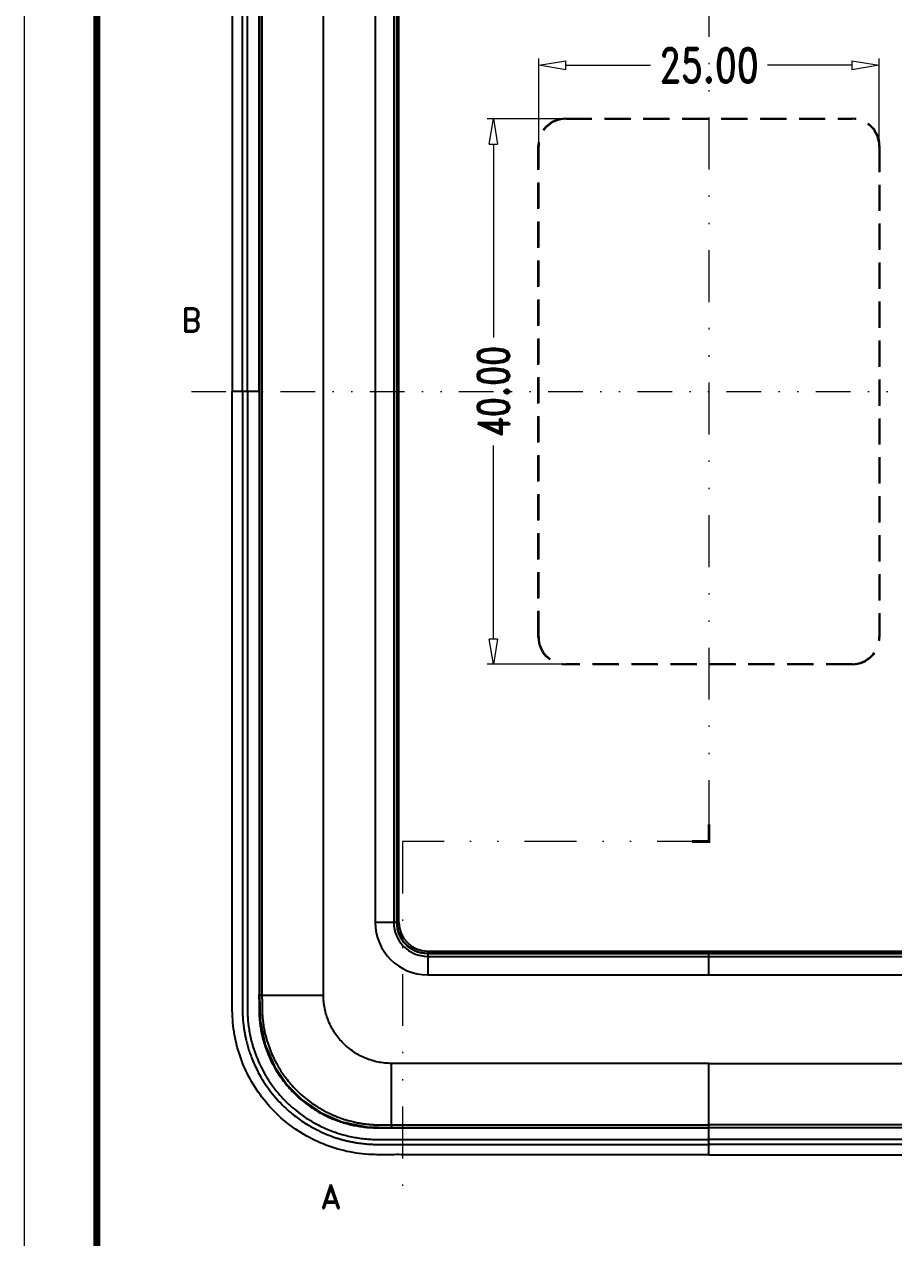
# Model space of a CAD drawing. Header units: millimetres. Extents: x 1884 to 2552, y 611 to 826.
# Drawn here: x 1884 to 1947.9, y 688.9 to 778 of the extents above; entities that cross this region are included whole.
import ezdxf
from ezdxf.enums import TextEntityAlignment as Align

# ---------------------------------------------------------------- set-up
doc = ezdxf.new("R2010")
doc.units = ezdxf.units.MM
doc.linetypes.add('DIVIDE', pattern=[31.75, 12.7, -6.35, 0, -6.35, 0, -6.35])
doc.linetypes.add('HIDDEN', pattern=[9.525, 6.35, -3.175])
for name, color, linetype, lineweight in [('dim', 82, 'Continuous', 9), ('from', 7, 'Continuous', 13), ('hatch', 56, 'Continuous', 9)]:
    doc.layers.add(name, color=color, linetype=linetype, lineweight=lineweight)
doc.styles.add('ROMAND', font='romand.shx', dxfattribs={"width": 0.75, "bigfont": 'gbcbig.shx'})
doc.dimstyles.new('YanXiu', dxfattribs={"dimtxt": 2.5, "dimasz": 2.2, "dimexe": 1, "dimexo": 0, "dimgap": 0.66, "dimtad": 0, "dimzin": 1, "dimdsep": 46, "dimtxsty": 'ROMAND', "dimblk": 'CLOSEDBLANK', "dimcen": 0, "dimclrd": 3, "dimclre": 3, "dimclrt": 7, "dimazin": 0, "dimtfac": 1, "dimtofl": 0, "dimtmove": 0, "dimatfit": 3, "dimldrblk": 'CLOSEDBLANK', "dimfxl": 1, "dimlwd": 5, "dimlwe": 5, "dimarcsym": 0})

# ---------------------------------------------------------------- blocks, each defined once
blk = doc.blocks.new('_ClosedBlank')
at = {"color": 0, "linetype": 'ByBlock', "lineweight": -2}
for p, q in [((-1, 0.167), (0, 0)), ((-1, 0.167), (-1, -0.167)), ((0, 0), (-1, -0.167))]:
    blk.add_line(p, q, dxfattribs=at)
blk = doc.blocks.new('*D56')
at = {"layer": 'Defpoints', "color": 0}
for p in [(1934.299, 807.039), (1934.299, 695.039), (1977.846, 695.039)]:
    blk.add_point(p, dxfattribs=at)
at = {"layer": 'dim', "color": 3, "lineweight": 5}
for p, q in [((1934.299, 807.039), (1978.346, 807.039)), ((1977.846, 805.039), (1977.846, 756.093)), ((1977.846, 697.039), (1977.846, 745.986)), ((1934.299, 695.039), (1978.346, 695.039))]:
    blk.add_line(p, q, dxfattribs=at)
at = {"layer": 'dim', "color": 3, "lineweight": 5, "xscale": 2, "yscale": 2, "zscale": 2}
for p, rotation in [((1977.846, 807.039), 90), ((1977.846, 695.039), 270)]:
    blk.add_blockref('_ClosedBlank', p, dxfattribs=dict(at, rotation=rotation))
at = {"layer": 'dim', "color": 7, "insert": (1977.846, 751.039), "char_height": 2.5, "attachment_point": 5, "rotation": 90, "style": 'ROMAND'}
blk.add_mtext('112.00', dxfattribs=at)
blk = doc.blocks.new('*D51')
at = {"layer": 'Defpoints', "color": 0}
for p in [(1946.799, 774.973), (1921.799, 769.046), (1946.799, 769.046)]:
    blk.add_point(p, dxfattribs=at)
at = {"layer": 'dim', "color": 3, "lineweight": 5}
for p, q in [((1921.799, 769.046), (1921.799, 775.473)), ((1923.799, 774.973), (1930.005, 774.973)), ((1944.799, 774.973), (1938.593, 774.973)), ((1946.799, 769.046), (1946.799, 775.473))]:
    blk.add_line(p, q, dxfattribs=at)
at = {"layer": 'dim', "color": 3, "lineweight": 5, "xscale": 2, "yscale": 2, "zscale": 2, "rotation": 180}
blk.add_blockref('_ClosedBlank', (1921.799, 774.973), dxfattribs=at)
at = {"layer": 'dim', "color": 3, "lineweight": 5, "xscale": 2, "yscale": 2, "zscale": 2}
blk.add_blockref('_ClosedBlank', (1946.799, 774.973), dxfattribs=at)
at = {"layer": 'dim', "color": 7, "insert": (1934.299, 774.973), "char_height": 2.5, "attachment_point": 5, "style": 'ROMAND'}
blk.add_mtext('25.00', dxfattribs=at)
blk = doc.blocks.new('*D52')
at = {"layer": 'Defpoints', "color": 0}
for p in [(1923.791, 771.038), (1918.475, 731.038), (1923.791, 731.038)]:
    blk.add_point(p, dxfattribs=at)
at = {"layer": 'dim', "color": 3, "lineweight": 5}
for p, q in [((1923.791, 771.038), (1918.015, 771.038)), ((1918.475, 769.198), (1918.475, 754.989)), ((1918.475, 732.878), (1918.475, 747.087)), ((1923.791, 731.038), (1918.015, 731.038))]:
    blk.add_line(p, q, dxfattribs=at)
at = {"layer": 'dim', "color": 3, "lineweight": 5, "xscale": 1.84, "yscale": 1.84, "zscale": 1.84}
for p, rotation in [((1918.475, 771.038), 90), ((1918.475, 731.038), 270)]:
    blk.add_blockref('_ClosedBlank', p, dxfattribs=dict(at, rotation=rotation))
at = {"layer": 'dim', "color": 7, "insert": (1918.475, 751.038), "char_height": 2.3, "attachment_point": 5, "rotation": 90, "style": 'ROMAND'}
blk.add_mtext('40.00', dxfattribs=at)

msp = doc.modelspace()

# ---------------------------------------------------------------- linework, layer by layer
at = {"color": 7, "linetype": 'Continuous'}
for p, q in [((1901.299, 795.339), (1901.299, 706.74)), ((1909.799, 789.989), (1909.799, 712.089)), ((1911.153, 789.989), (1911.153, 712.089)), ((1911.366, 789.989), (1911.366, 712.09)), ((1911.392, 712.089), (1911.392, 789.989)), ((1911.541, 712.089), (1911.541, 789.989)), ((1901.299, 751.039), (1899.299, 751.039)), ((1909.799, 712.089), (1911.366, 712.089)), ((1911.366, 712.09), (1911.392, 712.089)), ((1911.541, 712.089), (1911.392, 712.089)), ((1913.649, 709.982), (1913.649, 709.832)), ((1913.649, 709.982), (1954.949, 709.982)), ((1913.649, 709.807), (1913.649, 709.832)), ((1954.949, 709.832), (1913.649, 709.832)), ((1913.649, 709.807), (1913.649, 708.239)), ((1913.649, 709.807), (1954.949, 709.807)), ((1934.299, 708.239), (1934.299, 709.807)), ((1913.649, 709.593), (1954.949, 709.593)), ((1913.649, 708.239), (1954.949, 708.239)), ((1901.486, 706.739), (1901.299, 706.74)), ((1901.486, 706.739), (1905.999, 706.739)), ((1910.999, 697.226), (1910.999, 701.739)), ((1934.299, 697.039), (1934.299, 701.739)), ((1910.999, 697.226), (1911, 697.04)), ((1910.978, 697.011), (1911, 697.011)), ((1911, 697.04), (1957.598, 697.04)), ((1934.299, 695.039), (1934.299, 697.039))]:
    msp.add_line(p, q, dxfattribs=at)
at = {"color": 3, "linetype": 'HIDDEN', "ltscale": 0.3}
for p, q in [((1923.765, 771.064), (1944.833, 771.064)), ((1923.765, 771.064), (1923.791, 771.038)), ((1923.791, 771.038), (1944.807, 771.038)), ((1944.833, 771.064), (1944.807, 771.038)), ((1921.773, 769.072), (1921.799, 769.046)), ((1921.773, 733.004), (1921.773, 769.072)), ((1921.799, 733.03), (1921.799, 769.046)), ((1946.825, 769.072), (1946.799, 769.046)), ((1946.799, 769.046), (1946.799, 733.03)), ((1946.825, 769.072), (1946.825, 733.004)), ((1921.773, 733.004), (1921.799, 733.03)), ((1946.825, 733.004), (1946.799, 733.03)), ((1923.765, 731.012), (1923.791, 731.038)), ((1944.833, 731.012), (1923.765, 731.012)), ((1944.807, 731.038), (1923.791, 731.038)), ((1944.833, 731.012), (1944.807, 731.038))]:
    msp.add_line(p, q, dxfattribs=at)
at = {"color": 7, "linetype": 'Continuous'}
msp.add_lwpolyline([(1901.299, 706.74), (1901.341, 704.915), (1901.715, 703.104), (1902.392, 701.538), (1903.31, 700.194), (1904.441, 699.061), (1905.783, 698.14), (1907.347, 697.461), (1909.156, 697.083), (1911, 697.04)], dxfattribs=at)
for centre, radius, start, end in [((1913.649, 712.089), 3.85, 180, 270), ((1913.649, 712.089), 2.496, 180, 270), ((1913.649, 712.089), 2.283, 179.99513, 270.00684), ((1913.649, 712.089), 2.257, 180, 270), ((1913.649, 712.089), 2.108, 180, 270), ((1776.558, 706.735), 124.712, 359.85885, 0.03139)]:
    msp.add_arc(centre, radius, start, end, dxfattribs=at)
at = {"color": 3, "linetype": 'HIDDEN', "ltscale": 0.3}
for centre, major_axis, start_param, end_param in [((1923.78, 769.057), (-1.425, 1.425), -0.7816, 0.7816), ((1923.807, 769.03), (1.425, -1.425), 2.359993, 3.923193), ((1944.791, 769.03), (-1.425, -1.425), 2.359993, 3.923193), ((1944.818, 769.057), (1.425, 1.425), -0.7816, 0.7816), ((1923.78, 733.019), (1.425, 1.425), -3.923193, -2.359993), ((1923.807, 733.046), (1.425, 1.425), 2.359993, 3.923193), ((1944.791, 733.046), (-1.425, 1.425), 2.359993, 3.923193), ((1944.818, 733.019), (-1.425, 1.425), -3.923193, -2.359993)]:
    msp.add_ellipse(centre, major_axis=major_axis, ratio=0.992433, start_param=start_param, end_param=end_param, dxfattribs=at)
at = {"color": 7, "linetype": 'Continuous'}
for points, start_tangent, end_tangent in [([(1934.299, 807.039), (1932.93, 807.039), (1931.56, 807.039), (1930.191, 807.039), (1928.821, 807.039), (1927.452, 807.039), (1926.082, 807.039), (1924.713, 807.039), (1923.343, 807.039), (1921.974, 807.039), (1920.605, 807.039), (1919.235, 807.039), (1917.866, 807.039), (1916.496, 807.039), (1915.127, 807.039), (1913.757, 807.039), (1912.388, 807.04), (1911.019, 807.039), (1909.54, 807.029), (1907.717, 806.793), (1905.97, 806.252), (1904.34, 805.42), (1902.876, 804.324), (1901.62, 802.993), (1900.609, 801.469), (1899.872, 799.794), (1899.432, 798.018), (1899.298, 796.243), (1899.299, 794.864), (1899.299, 793.491), (1899.299, 792.123), (1899.299, 790.753), (1899.299, 789.384), (1899.299, 788.014), (1899.299, 786.645), (1899.299, 785.275), (1899.299, 783.906), (1899.299, 782.536), (1899.299, 781.167), (1899.299, 779.798), (1899.299, 778.428), (1899.299, 777.059), (1899.299, 775.689), (1899.299, 774.32), (1899.299, 772.95), (1899.299, 771.581), (1899.299, 770.211), (1899.299, 768.842), (1899.299, 767.473), (1899.299, 766.103), (1899.299, 764.734), (1899.299, 763.364), (1899.299, 761.995), (1899.299, 760.625), (1899.299, 759.256), (1899.299, 757.887), (1899.299, 756.517), (1899.299, 755.148), (1899.299, 753.778), (1899.299, 752.409), (1899.299, 751.039)], (-1, 0), (0, -1)), ([(1934.299, 807.039), (1935.668, 807.039), (1937.038, 807.039), (1938.407, 807.039), (1939.777, 807.039), (1941.146, 807.039), (1942.516, 807.039), (1943.885, 807.039), (1945.254, 807.039), (1946.624, 807.039), (1947.993, 807.039), (1949.363, 807.039), (1950.732, 807.039), (1952.102, 807.039), (1953.471, 807.039), (1954.841, 807.039), (1956.209, 807.04), (1957.579, 807.039), (1959.058, 807.029), (1960.881, 806.793), (1962.628, 806.252), (1964.258, 805.42), (1965.722, 804.324), (1966.978, 802.993), (1967.989, 801.469), (1968.726, 799.794), (1969.166, 798.018), (1969.3, 796.243), (1969.299, 794.864), (1969.299, 793.491), (1969.299, 792.123), (1969.299, 790.753), (1969.299, 789.384), (1969.299, 788.014), (1969.299, 786.645), (1969.299, 785.275), (1969.299, 783.906), (1969.299, 782.536), (1969.299, 781.167), (1969.299, 779.798), (1969.299, 778.428), (1969.299, 777.059), (1969.299, 775.689), (1969.299, 774.32), (1969.299, 772.95), (1969.299, 771.581), (1969.299, 770.211), (1969.299, 768.842), (1969.299, 767.473), (1969.299, 766.103), (1969.299, 764.734), (1969.299, 763.364), (1969.299, 761.995), (1969.299, 760.625), (1969.299, 759.256), (1969.299, 757.887), (1969.299, 756.517), (1969.299, 755.148), (1969.299, 753.778), (1969.299, 752.409), (1969.299, 751.039)], (1, 0), (0, -1)), ([(1900.053, 751.039), (1900.053, 754.898), (1900.053, 758.613), (1900.053, 761.997), (1900.053, 765.03), (1900.053, 767.763), (1900.053, 770.238), (1900.053, 772.489), (1900.053, 774.542), (1900.053, 776.419), (1900.053, 778.139), (1900.053, 779.718), (1900.053, 781.171), (1900.053, 782.508), (1900.053, 783.741), (1900.053, 784.879), (1900.053, 785.93), (1900.053, 786.903), (1900.053, 787.807), (1900.053, 788.648), (1900.053, 789.429), (1900.053, 790.153), (1900.053, 790.825), (1900.053, 791.45), (1900.053, 792.029), (1900.053, 792.556), (1900.053, 793.029), (1900.053, 793.455), (1900.053, 793.838), (1900.053, 794.186), (1900.053, 794.503), (1900.053, 794.793), (1900.053, 795.059), (1900.054, 795.302), (1900.053, 795.524), (1900.053, 795.726), (1900.052, 795.913), (1900.052, 796.083), (1900.052, 796.237), (1900.053, 796.378), (1900.055, 796.508), (1900.058, 796.634), (1900.062, 796.759), (1900.068, 796.89), (1900.077, 797.032), (1900.09, 797.192), (1900.107, 797.373), (1900.131, 797.577), (1900.162, 797.803), (1900.202, 798.054), (1900.255, 798.332), (1900.324, 798.644), (1900.415, 798.996), (1900.532, 799.389), (1900.68, 799.814), (1900.86, 800.264), (1901.081, 800.742), (1901.354, 801.257), (1901.697, 801.816), (1902.12, 802.409), (1902.608, 802.994), (1903.119, 803.522), (1903.617, 803.968), (1904.088, 804.338), (1904.53, 804.647), (1904.949, 804.907), (1905.345, 805.129), (1905.72, 805.317), (1906.072, 805.477), (1906.4, 805.611), (1906.702, 805.723), (1906.981, 805.816), (1907.243, 805.896), (1907.495, 805.965), (1907.745, 806.026), (1907.995, 806.081), (1908.243, 806.129), (1908.485, 806.169), (1908.715, 806.202), (1908.932, 806.228), (1909.134, 806.247), (1909.323, 806.262), (1909.502, 806.273), (1909.672, 806.279), (1909.836, 806.283), (1909.996, 806.285), (1910.155, 806.286), (1910.314, 806.286), (1910.476, 806.286), (1910.644, 806.285), (1910.825, 806.285), (1911.023, 806.285), (1911.241, 806.285), (1911.481, 806.285), (1911.745, 806.285), (1912.034, 806.285), (1912.354, 806.285), (1912.714, 806.285), (1913.121, 806.285), (1913.57, 806.285), (1914.057, 806.285), (1914.583, 806.285), (1915.154, 806.285), (1915.774, 806.285), (1916.445, 806.285), (1917.168, 806.285), (1917.948, 806.285), (1918.79, 806.285), (1919.703, 806.285), (1920.694, 806.285), (1921.769, 806.285), (1922.935, 806.285), (1924.198, 806.285), (1925.566, 806.285), (1927.049, 806.285), (1928.655, 806.285), (1930.393, 806.285), (1932.278, 806.285), (1934.299, 806.285)], (0, 1), (1, 0)), ([(1900.416, 751.039), (1900.416, 755.053), (1900.416, 758.902), (1900.416, 762.394), (1900.416, 765.52), (1900.416, 768.338), (1900.416, 770.892), (1900.416, 773.214), (1900.416, 775.333), (1900.416, 777.271), (1900.416, 779.048), (1900.416, 780.679), (1900.416, 782.18), (1900.416, 783.562), (1900.416, 784.837), (1900.416, 786.016), (1900.416, 787.103), (1900.416, 788.108), (1900.416, 789.04), (1900.416, 789.907), (1900.416, 790.711), (1900.416, 791.453), (1900.416, 792.138), (1900.416, 792.772), (1900.416, 793.361), (1900.416, 793.908), (1900.416, 794.411), (1900.416, 794.866), (1900.416, 795.276), (1900.416, 795.649), (1900.415, 796), (1900.416, 796.342), (1900.423, 796.687), (1900.442, 797.047), (1900.478, 797.426), (1900.534, 797.837), (1900.616, 798.289), (1900.732, 798.778), (1900.885, 799.299), (1901.085, 799.856), (1901.348, 800.461), (1901.695, 801.122), (1902.139, 801.822), (1902.667, 802.51), (1903.244, 803.136), (1903.841, 803.682), (1904.443, 804.148), (1905.038, 804.538), (1905.608, 804.857), (1906.141, 805.111), (1906.637, 805.313), (1907.109, 805.476), (1907.576, 805.611), (1908.05, 805.722), (1908.533, 805.809), (1909.013, 805.871), (1909.484, 805.908), (1909.953, 805.922), (1910.443, 805.923), (1910.979, 805.922), (1911.575, 805.922), (1912.243, 805.923), (1913.002, 805.922), (1913.857, 805.922), (1914.791, 805.922), (1915.798, 805.922), (1916.892, 805.922), (1918.079, 805.922), (1919.362, 805.922), (1920.752, 805.922), (1922.258, 805.922), (1923.888, 805.922), (1925.652, 805.922), (1927.564, 805.922), (1929.637, 805.922), (1931.884, 805.922), (1934.299, 805.922)], (0, 1), (1, 0)), ([(1968.545, 751.039), (1968.545, 754.898), (1968.545, 758.613), (1968.545, 761.997), (1968.545, 765.03), (1968.545, 767.763), (1968.545, 770.238), (1968.545, 772.489), (1968.545, 774.542), (1968.545, 776.419), (1968.545, 778.139), (1968.545, 779.718), (1968.545, 781.171), (1968.545, 782.508), (1968.545, 783.741), (1968.545, 784.879), (1968.545, 785.93), (1968.545, 786.903), (1968.545, 787.807), (1968.545, 788.648), (1968.545, 789.429), (1968.545, 790.153), (1968.545, 790.825), (1968.545, 791.45), (1968.545, 792.029), (1968.545, 792.556), (1968.545, 793.029), (1968.545, 793.455), (1968.545, 793.838), (1968.545, 794.186), (1968.545, 794.503), (1968.545, 794.793), (1968.545, 795.059), (1968.544, 795.302), (1968.545, 795.524), (1968.545, 795.726), (1968.546, 795.913), (1968.546, 796.083), (1968.545, 796.237), (1968.544, 796.378), (1968.543, 796.508), (1968.54, 796.634), (1968.536, 796.759), (1968.53, 796.89), (1968.521, 797.032), (1968.508, 797.192), (1968.491, 797.373), (1968.467, 797.577), (1968.436, 797.803), (1968.396, 798.054), (1968.343, 798.332), (1968.274, 798.644), (1968.183, 798.996), (1968.066, 799.389), (1967.918, 799.814), (1967.738, 800.264), (1967.517, 800.742), (1967.244, 801.257), (1966.901, 801.816), (1966.478, 802.409), (1965.99, 802.994), (1965.479, 803.522), (1964.981, 803.968), (1964.51, 804.338), (1964.067, 804.647), (1963.649, 804.907), (1963.253, 805.129), (1962.878, 805.317), (1962.526, 805.477), (1962.198, 805.611), (1961.896, 805.723), (1961.617, 805.816), (1961.355, 805.896), (1961.103, 805.965), (1960.853, 806.026), (1960.603, 806.081), (1960.355, 806.129), (1960.113, 806.169), (1959.883, 806.202), (1959.666, 806.228), (1959.464, 806.247), (1959.275, 806.262), (1959.096, 806.273), (1958.926, 806.279), (1958.761, 806.283), (1958.602, 806.285), (1958.443, 806.286), (1958.284, 806.286), (1958.122, 806.286), (1957.954, 806.285), (1957.773, 806.285), (1957.575, 806.285), (1957.357, 806.285), (1957.117, 806.285), (1956.853, 806.285), (1956.564, 806.285), (1956.244, 806.285), (1955.884, 806.285), (1955.477, 806.285), (1955.028, 806.285), (1954.541, 806.285), (1954.015, 806.285), (1953.444, 806.285), (1952.824, 806.285), (1952.153, 806.285), (1951.43, 806.285), (1950.65, 806.285), (1949.808, 806.285), (1948.894, 806.285), (1947.904, 806.285), (1946.828, 806.285), (1945.663, 806.285), (1944.4, 806.285), (1943.032, 806.285), (1941.549, 806.285), (1939.943, 806.285), (1938.205, 806.285), (1936.32, 806.285), (1934.299, 806.285)], (0, 1), (-1, 0)), ([(1968.182, 751.039), (1968.182, 755.053), (1968.182, 758.902), (1968.182, 762.394), (1968.182, 765.52), (1968.182, 768.338), (1968.182, 770.892), (1968.182, 773.214), (1968.182, 775.333), (1968.182, 777.271), (1968.182, 779.048), (1968.182, 780.679), (1968.182, 782.18), (1968.182, 783.562), (1968.182, 784.837), (1968.182, 786.016), (1968.182, 787.103), (1968.182, 788.108), (1968.182, 789.04), (1968.182, 789.907), (1968.182, 790.711), (1968.182, 791.453), (1968.182, 792.138), (1968.182, 792.772), (1968.182, 793.361), (1968.182, 793.908), (1968.182, 794.411), (1968.182, 794.866), (1968.182, 795.276), (1968.182, 795.649), (1968.183, 796), (1968.182, 796.342), (1968.175, 796.687), (1968.156, 797.047), (1968.12, 797.426), (1968.064, 797.837), (1967.982, 798.289), (1967.866, 798.778), (1967.713, 799.299), (1967.513, 799.856), (1967.25, 800.461), (1966.903, 801.122), (1966.459, 801.822), (1965.931, 802.51), (1965.354, 803.136), (1964.757, 803.682), (1964.155, 804.148), (1963.56, 804.538), (1962.99, 804.857), (1962.457, 805.111), (1961.961, 805.313), (1961.489, 805.476), (1961.022, 805.611), (1960.548, 805.722), (1960.065, 805.809), (1959.585, 805.871), (1959.114, 805.908), (1958.645, 805.922), (1958.155, 805.923), (1957.619, 805.922), (1957.023, 805.922), (1956.354, 805.923), (1955.596, 805.922), (1954.741, 805.922), (1953.807, 805.922), (1952.8, 805.922), (1951.706, 805.922), (1950.519, 805.922), (1949.236, 805.922), (1947.846, 805.922), (1946.34, 805.922), (1944.71, 805.922), (1942.946, 805.922), (1941.034, 805.922), (1938.961, 805.922), (1936.714, 805.922), (1934.299, 805.922)], (0, 1), (-1, 0)), ([(1901.27, 751.039), (1901.27, 755.053), (1901.27, 758.902), (1901.27, 762.394), (1901.27, 765.52), (1901.27, 768.338), (1901.27, 770.892), (1901.27, 773.214), (1901.27, 775.333), (1901.27, 777.271), (1901.27, 779.048), (1901.27, 780.679), (1901.27, 782.18), (1901.27, 783.562), (1901.27, 784.837), (1901.27, 786.016), (1901.27, 787.103), (1901.27, 788.108), (1901.27, 789.04), (1901.27, 789.907), (1901.27, 790.711), (1901.27, 791.453), (1901.27, 792.138), (1901.271, 792.772), (1901.27, 793.361), (1901.27, 793.908), (1901.27, 794.411), (1901.27, 794.865), (1901.271, 795.276)], (0, 1), (0.000352, 1)), ([(1901.486, 795.339), (1901.485, 793.956), (1901.486, 792.571), (1901.486, 789.802), (1901.486, 784.265), (1901.486, 778.727), (1901.486, 773.19), (1901.486, 762.114), (1901.486, 756.577), (1901.486, 751.039), (1901.486, 739.964), (1901.486, 728.889), (1901.486, 723.351), (1901.486, 717.814), (1901.486, 715.045), (1901.486, 712.276), (1901.486, 710.892), (1901.486, 709.508), (1901.485, 708.123), (1901.486, 706.739)], (-0.001036, -0.999999), (0.001036, -0.999999)), ([(1905.999, 706.739), (1905.999, 708.124), (1905.999, 709.508), (1905.999, 710.892), (1905.999, 712.277), (1905.999, 715.046), (1905.999, 717.814), (1905.999, 723.352), (1905.999, 728.889), (1905.999, 739.964), (1905.999, 751.039), (1905.999, 756.577), (1905.999, 762.114), (1905.999, 773.189), (1905.999, 778.727), (1905.999, 784.264), (1905.999, 789.802), (1905.999, 792.571), (1905.999, 793.955), (1905.999, 795.339)], (-0.010499, 0.999945), (0.010499, 0.999945)), ([(1934.299, 695.039), (1932.93, 695.039), (1931.56, 695.039), (1930.191, 695.039), (1928.821, 695.039), (1927.452, 695.039), (1926.082, 695.039), (1924.713, 695.039), (1923.343, 695.039), (1921.974, 695.039), (1920.605, 695.039), (1919.235, 695.039), (1917.866, 695.039), (1916.496, 695.039), (1915.127, 695.039), (1913.757, 695.039), (1912.388, 695.039), (1911.019, 695.04), (1909.54, 695.049), (1907.717, 695.285), (1905.97, 695.827), (1904.34, 696.658), (1902.876, 697.755), (1901.62, 699.085), (1900.609, 700.61), (1899.872, 702.284), (1899.432, 704.06), (1899.298, 705.835), (1899.299, 707.215), (1899.299, 708.587), (1899.299, 709.956), (1899.299, 711.326), (1899.299, 712.695), (1899.299, 714.064), (1899.299, 715.434), (1899.299, 716.803), (1899.299, 718.173), (1899.299, 719.542), (1899.299, 720.912), (1899.299, 722.281), (1899.299, 723.651), (1899.299, 725.02), (1899.299, 726.389), (1899.299, 727.759), (1899.299, 729.128), (1899.299, 730.498), (1899.299, 731.867), (1899.299, 733.237), (1899.299, 734.606), (1899.299, 735.975), (1899.299, 737.345), (1899.299, 738.714), (1899.299, 740.084), (1899.299, 741.453), (1899.299, 742.823), (1899.299, 744.192), (1899.299, 745.562), (1899.299, 746.931), (1899.299, 748.3), (1899.299, 749.67), (1899.299, 751.039)], (-1, 0), (0, 1)), ([(1900.053, 751.039), (1900.053, 747.181), (1900.053, 743.466), (1900.053, 740.082), (1900.053, 737.048), (1900.053, 734.316), (1900.053, 731.841), (1900.053, 729.59), (1900.053, 727.537), (1900.053, 725.66), (1900.053, 723.94), (1900.053, 722.36), (1900.053, 720.908), (1900.053, 719.57), (1900.053, 718.337), (1900.053, 717.2), (1900.053, 716.149), (1900.053, 715.175), (1900.053, 714.271), (1900.053, 713.43), (1900.053, 712.65), (1900.053, 711.926), (1900.053, 711.253), (1900.053, 710.628), (1900.053, 710.05), (1900.053, 709.523), (1900.053, 709.049), (1900.053, 708.624), (1900.053, 708.24), (1900.053, 707.893), (1900.053, 707.576), (1900.053, 707.286), (1900.053, 707.02), (1900.054, 706.777), (1900.053, 706.555), (1900.053, 706.352), (1900.052, 706.166), (1900.052, 705.995), (1900.052, 705.841), (1900.053, 705.701), (1900.055, 705.57), (1900.058, 705.445), (1900.062, 705.319), (1900.068, 705.188), (1900.077, 705.046), (1900.09, 704.886), (1900.107, 704.705), (1900.131, 704.502), (1900.162, 704.275), (1900.202, 704.025), (1900.255, 703.747), (1900.324, 703.435), (1900.415, 703.083), (1900.532, 702.69), (1900.68, 702.265), (1900.86, 701.815), (1901.081, 701.337), (1901.354, 700.822), (1901.697, 700.263), (1902.12, 699.67), (1902.608, 699.084), (1903.119, 698.557), (1903.617, 698.111), (1904.088, 697.741), (1904.53, 697.432), (1904.949, 697.171), (1905.345, 696.95), (1905.72, 696.761), (1906.072, 696.601), (1906.4, 696.468), (1906.702, 696.356), (1906.981, 696.262), (1907.243, 696.183), (1907.495, 696.114), (1907.745, 696.052), (1907.995, 695.998), (1908.243, 695.95), (1908.485, 695.91), (1908.715, 695.877), (1908.932, 695.851), (1909.134, 695.831), (1909.323, 695.816), (1909.502, 695.806), (1909.672, 695.799), (1909.836, 695.796), (1909.996, 695.794), (1910.155, 695.793), (1910.314, 695.792), (1910.476, 695.793), (1910.644, 695.793), (1910.825, 695.794), (1911.023, 695.794), (1911.241, 695.794), (1911.481, 695.794), (1911.745, 695.793), (1912.034, 695.793), (1912.354, 695.793), (1912.714, 695.793), (1913.121, 695.794), (1913.57, 695.794), (1914.057, 695.794), (1914.583, 695.794), (1915.154, 695.794), (1915.774, 695.794), (1916.445, 695.794), (1917.168, 695.794), (1917.948, 695.794), (1918.79, 695.794), (1919.703, 695.794), (1920.694, 695.794), (1921.769, 695.794), (1922.935, 695.794), (1924.198, 695.794), (1925.566, 695.794), (1927.049, 695.794), (1928.655, 695.794), (1930.393, 695.794), (1932.278, 695.794), (1934.299, 695.794)], (0, -1), (1, 0)), ([(1900.416, 751.039), (1900.416, 747.025), (1900.416, 743.177), (1900.416, 739.685), (1900.416, 736.559), (1900.416, 733.741), (1900.416, 731.187), (1900.416, 728.864), (1900.416, 726.745), (1900.416, 724.807), (1900.416, 723.031), (1900.416, 721.399), (1900.416, 719.899), (1900.416, 718.517), (1900.416, 717.241), (1900.416, 716.063), (1900.416, 714.975), (1900.416, 713.97), (1900.416, 713.038), (1900.416, 712.172), (1900.416, 711.368), (1900.416, 710.626), (1900.416, 709.941), (1900.416, 709.306), (1900.416, 708.717), (1900.416, 708.171), (1900.416, 707.668), (1900.416, 707.212), (1900.416, 706.803), (1900.416, 706.43), (1900.415, 706.079), (1900.416, 705.737), (1900.423, 705.391), (1900.442, 705.032), (1900.478, 704.653), (1900.534, 704.241), (1900.616, 703.79), (1900.732, 703.301), (1900.885, 702.779), (1901.085, 702.222), (1901.348, 701.617), (1901.695, 700.957), (1902.139, 700.257), (1902.667, 699.569), (1903.244, 698.942), (1903.841, 698.397), (1904.443, 697.931), (1905.038, 697.541), (1905.608, 697.222), (1906.141, 696.967), (1906.637, 696.766), (1907.109, 696.602), (1907.576, 696.468), (1908.05, 696.357), (1908.533, 696.269), (1909.013, 696.207), (1909.484, 696.17), (1909.953, 696.156), (1910.443, 696.156), (1910.979, 696.157), (1911.575, 696.156), (1912.243, 696.156), (1913.002, 696.156), (1913.857, 696.156), (1914.791, 696.156), (1915.798, 696.156), (1916.892, 696.156), (1918.079, 696.156), (1919.362, 696.156), (1920.752, 696.156), (1922.258, 696.156), (1923.888, 696.156), (1925.652, 696.156), (1927.564, 696.156), (1929.637, 696.156), (1931.884, 696.156), (1934.299, 696.156)], (0, -1), (1, 0)), ([(1901.27, 751.039), (1901.27, 747.025), (1901.27, 743.177), (1901.27, 739.685), (1901.27, 736.559), (1901.27, 733.741), (1901.27, 731.187), (1901.27, 728.864), (1901.27, 726.745), (1901.27, 724.807), (1901.27, 723.031), (1901.27, 721.399), (1901.27, 719.899), (1901.27, 718.517), (1901.27, 717.241), (1901.27, 716.063), (1901.27, 714.975), (1901.27, 713.97), (1901.27, 713.038), (1901.27, 712.172), (1901.27, 711.368), (1901.27, 710.626), (1901.27, 709.941), (1901.271, 709.306), (1901.27, 708.717), (1901.27, 708.17), (1901.27, 707.668), (1901.27, 707.213), (1901.271, 706.803)], (0, -1), (0.000352, -1)), ([(1968.545, 751.039), (1968.545, 747.181), (1968.545, 743.466), (1968.545, 740.082), (1968.545, 737.048), (1968.545, 734.316), (1968.545, 731.841), (1968.545, 729.59), (1968.545, 727.537), (1968.545, 725.66), (1968.545, 723.94), (1968.545, 722.36), (1968.545, 720.908), (1968.545, 719.57), (1968.545, 718.337), (1968.545, 717.2), (1968.545, 716.149), (1968.545, 715.175), (1968.545, 714.271), (1968.545, 713.43), (1968.545, 712.65), (1968.545, 711.926), (1968.545, 711.253), (1968.545, 710.628), (1968.545, 710.05), (1968.545, 709.523), (1968.545, 709.049), (1968.545, 708.624), (1968.545, 708.24), (1968.545, 707.893), (1968.545, 707.576), (1968.545, 707.286), (1968.545, 707.02), (1968.544, 706.777), (1968.545, 706.555), (1968.545, 706.352), (1968.546, 706.166), (1968.546, 705.995), (1968.545, 705.841), (1968.544, 705.701), (1968.543, 705.57), (1968.54, 705.445), (1968.536, 705.319), (1968.53, 705.188), (1968.521, 705.046), (1968.508, 704.886), (1968.491, 704.705), (1968.467, 704.502), (1968.436, 704.275), (1968.396, 704.025), (1968.343, 703.747), (1968.274, 703.435), (1968.183, 703.083), (1968.066, 702.69), (1967.918, 702.265), (1967.738, 701.815), (1967.517, 701.337), (1967.244, 700.822), (1966.901, 700.263), (1966.478, 699.67), (1965.99, 699.084), (1965.479, 698.557), (1964.981, 698.111), (1964.51, 697.741), (1964.067, 697.432), (1963.649, 697.171), (1963.253, 696.95), (1962.878, 696.761), (1962.526, 696.601), (1962.198, 696.468), (1961.896, 696.356), (1961.617, 696.262), (1961.355, 696.183), (1961.103, 696.114), (1960.853, 696.052), (1960.603, 695.998), (1960.355, 695.95), (1960.113, 695.91), (1959.883, 695.877), (1959.666, 695.851), (1959.464, 695.831), (1959.275, 695.816), (1959.096, 695.806), (1958.926, 695.799), (1958.761, 695.796), (1958.602, 695.794), (1958.443, 695.793), (1958.284, 695.792), (1958.122, 695.793), (1957.954, 695.793), (1957.773, 695.794), (1957.575, 695.794), (1957.357, 695.794), (1957.117, 695.794), (1956.853, 695.793), (1956.564, 695.793), (1956.244, 695.793), (1955.884, 695.793), (1955.477, 695.794), (1955.028, 695.794), (1954.541, 695.794), (1954.015, 695.794), (1953.444, 695.794), (1952.824, 695.794), (1952.153, 695.794), (1951.43, 695.794), (1950.65, 695.794), (1949.808, 695.794), (1948.894, 695.794), (1947.904, 695.794), (1946.828, 695.794), (1945.663, 695.794), (1944.4, 695.794), (1943.032, 695.794), (1941.549, 695.794), (1939.943, 695.794), (1938.205, 695.794), (1936.32, 695.794), (1934.299, 695.794)], (0, -1), (-1, 0)), ([(1968.182, 751.039), (1968.182, 747.025), (1968.182, 743.177), (1968.182, 739.685), (1968.182, 736.559), (1968.182, 733.741), (1968.182, 731.187), (1968.182, 728.864), (1968.182, 726.745), (1968.182, 724.807), (1968.182, 723.031), (1968.182, 721.399), (1968.182, 719.899), (1968.182, 718.517), (1968.182, 717.241), (1968.182, 716.063), (1968.182, 714.975), (1968.182, 713.97), (1968.182, 713.038), (1968.182, 712.172), (1968.182, 711.368), (1968.182, 710.626), (1968.182, 709.941), (1968.182, 709.306), (1968.182, 708.717), (1968.182, 708.171), (1968.182, 707.668), (1968.182, 707.212), (1968.182, 706.803), (1968.182, 706.43), (1968.183, 706.079), (1968.182, 705.737), (1968.175, 705.391), (1968.156, 705.032), (1968.12, 704.653), (1968.064, 704.241), (1967.982, 703.79), (1967.866, 703.301), (1967.713, 702.779), (1967.513, 702.222), (1967.25, 701.617), (1966.903, 700.957), (1966.459, 700.257), (1965.931, 699.569), (1965.354, 698.942), (1964.757, 698.397), (1964.155, 697.931), (1963.56, 697.541), (1962.99, 697.222), (1962.457, 696.967), (1961.961, 696.766), (1961.489, 696.602), (1961.022, 696.468), (1960.548, 696.357), (1960.065, 696.269), (1959.585, 696.207), (1959.114, 696.17), (1958.645, 696.156), (1958.155, 696.156), (1957.619, 696.157), (1957.023, 696.156), (1956.354, 696.156), (1955.596, 696.156), (1954.741, 696.156), (1953.807, 696.156), (1952.8, 696.156), (1951.706, 696.156), (1950.519, 696.156), (1949.236, 696.156), (1947.846, 696.156), (1946.34, 696.156), (1944.71, 696.156), (1942.946, 696.156), (1941.034, 696.156), (1938.961, 696.156), (1936.714, 696.156), (1934.299, 696.156)], (0, -1), (-1, 0)), ([(1934.299, 695.039), (1935.668, 695.039), (1937.038, 695.039), (1938.407, 695.039), (1939.777, 695.039), (1941.146, 695.039), (1942.516, 695.039), (1943.885, 695.039), (1945.254, 695.039), (1946.624, 695.039), (1947.993, 695.039), (1949.363, 695.039), (1950.732, 695.039), (1952.102, 695.039), (1953.471, 695.039), (1954.841, 695.039), (1956.209, 695.039), (1957.579, 695.04), (1959.058, 695.049), (1960.881, 695.285), (1962.628, 695.827), (1964.258, 696.658), (1965.722, 697.755), (1966.978, 699.085), (1967.989, 700.61), (1968.726, 702.284), (1969.166, 704.06), (1969.3, 705.835), (1969.299, 707.215), (1969.299, 708.587), (1969.299, 709.956), (1969.299, 711.326), (1969.299, 712.695), (1969.299, 714.064), (1969.299, 715.434), (1969.299, 716.803), (1969.299, 718.173), (1969.299, 719.542), (1969.299, 720.912), (1969.299, 722.281), (1969.299, 723.651), (1969.299, 725.02), (1969.299, 726.389), (1969.299, 727.759), (1969.299, 729.128), (1969.299, 730.498), (1969.299, 731.867), (1969.299, 733.237), (1969.299, 734.606), (1969.299, 735.975), (1969.299, 737.345), (1969.299, 738.714), (1969.299, 740.084), (1969.299, 741.453), (1969.299, 742.823), (1969.299, 744.192), (1969.299, 745.562), (1969.299, 746.931), (1969.299, 748.3), (1969.299, 749.67), (1969.299, 751.039)], (1, 0), (0, 1)), ([(1901.27, 706.427), (1901.269, 706.078), (1901.27, 705.744), (1901.277, 705.42), (1901.294, 705.095), (1901.327, 704.75), (1901.378, 704.375), (1901.453, 703.963), (1901.558, 703.518), (1901.697, 703.043), (1901.88, 702.536), (1902.119, 701.985), (1902.435, 701.383), (1902.84, 700.746), (1903.321, 700.119), (1903.846, 699.548), (1904.39, 699.052), (1904.939, 698.627), (1905.48, 698.272), (1905.999, 697.981), (1906.485, 697.75), (1906.937, 697.566), (1907.367, 697.417), (1907.792, 697.294), (1908.224, 697.193), (1908.664, 697.114), (1909.102, 697.057), (1909.528, 697.024), (1909.963, 697.011), (1910.441, 697.01), (1910.978, 697.011)], (-0.00266, -0.999996), (0.999999, 0.001)), ([(1901.486, 706.739), (1901.486, 706.578), (1901.487, 706.435), (1901.487, 706.308), (1901.487, 706.191), (1901.488, 706.081), (1901.489, 705.972), (1901.49, 705.863), (1901.492, 705.753), (1901.494, 705.644), (1901.498, 705.535), (1901.502, 705.425), (1901.508, 705.313), (1901.516, 705.197), (1901.527, 705.077), (1901.54, 704.949), (1901.557, 704.808), (1901.578, 704.649), (1901.606, 704.473), (1901.64, 704.282), (1901.68, 704.08), (1901.728, 703.868), (1901.785, 703.645), (1901.851, 703.408), (1901.932, 703.153), (1902.028, 702.878), (1902.145, 702.58), (1902.283, 702.263), (1902.448, 701.926), (1902.644, 701.566), (1902.88, 701.18), (1903.166, 700.766), (1903.507, 700.331), (1903.901, 699.891), (1904.345, 699.461), (1904.824, 699.059), (1905.298, 698.714), (1905.728, 698.441), (1906.11, 698.227), (1906.458, 698.054), (1906.78, 697.91), (1907.077, 697.791), (1907.351, 697.693), (1907.602, 697.612), (1907.834, 697.544), (1908.047, 697.488), (1908.243, 697.442), (1908.422, 697.403), (1908.584, 697.372), (1908.731, 697.346), (1908.867, 697.325), (1908.998, 697.306), (1909.127, 697.29), (1909.257, 697.275), (1909.386, 697.263), (1909.514, 697.252), (1909.642, 697.244), (1909.776, 697.239), (1909.922, 697.234), (1910.084, 697.231), (1910.259, 697.229), (1910.444, 697.228), (1910.632, 697.227), (1910.818, 697.227), (1910.999, 697.226)], (0.001803, -0.999998), (0.999999, -0.0014)), ([(1910.999, 701.739), (1910.509, 701.763), (1910.024, 701.835), (1909.086, 702.12), (1908.221, 702.582), (1907.463, 703.204), (1906.842, 703.961), (1906.38, 704.826), (1906.095, 705.764), (1906.023, 706.249), (1905.999, 706.739)], (-0.999943, 0.010637), (-0.010499, 0.999945)), ([(1934.299, 701.739), (1922.649, 701.739), (1916.824, 701.739), (1913.911, 701.739), (1912.455, 701.739), (1910.999, 701.739)], (-1, 0), (-0.999943, 0.010637)), ([(1934.299, 701.739), (1945.949, 701.739), (1951.774, 701.739), (1954.686, 701.739), (1956.143, 701.739), (1957.599, 701.739)], (1, 0), (0.999943, 0.010637)), ([(1910.999, 697.226), (1912.454, 697.226), (1913.911, 697.226), (1916.823, 697.226), (1922.649, 697.226), (1934.299, 697.226)], (1, -0.000609), (1, 0)), ([(1957.599, 697.226), (1956.144, 697.226), (1954.687, 697.226), (1951.774, 697.226), (1945.949, 697.226), (1934.299, 697.226)], (-1, -0.000609), (-1, 0)), ([(1911, 697.011), (1911.576, 697.011), (1912.243, 697.011), (1913.002, 697.011), (1913.857, 697.011), (1914.791, 697.011), (1915.798, 697.011), (1916.892, 697.011), (1918.079, 697.011), (1919.362, 697.011), (1920.752, 697.011), (1922.258, 697.011), (1923.888, 697.011), (1925.652, 697.011), (1927.564, 697.011), (1929.637, 697.011), (1931.884, 697.011), (1934.299, 697.011)], (1, 0.000828), (1, 0)), ([(1957.598, 697.011), (1957.022, 697.011), (1956.355, 697.011), (1955.596, 697.011), (1954.741, 697.011), (1953.807, 697.011), (1952.8, 697.011), (1951.706, 697.011), (1950.519, 697.011), (1949.236, 697.011), (1947.846, 697.011), (1946.34, 697.011), (1944.71, 697.011), (1942.946, 697.011), (1941.034, 697.011), (1938.961, 697.011), (1936.714, 697.011), (1934.299, 697.011)], (-1, 0.000828), (-1, 0))]:
    msp.add_spline(points, degree=3, dxfattribs=dict(at, start_tangent=start_tangent, end_tangent=end_tangent))
at = {"layer": 'from'}
msp.add_lwpolyline([(1884.033, 611.167), (2193.173, 611.167), (2193.173, 825.991), (1884.033, 825.991)], close=True, dxfattribs=at)
at = {"layer": 'from', "const_width": 0.533}
msp.add_lwpolyline([(1889.36, 616.494), (1889.36, 820.663), (2187.845, 820.663), (2187.845, 616.494), (1889.36, 616.494)], dxfattribs=at)
at = {"layer": 'hatch', "linetype": 'DIVIDE', "ltscale": 0.3}
msp.add_lwpolyline([(1934.299, 810.039), (1934.299, 718.019), (1911.799, 718.019), (1911.799, 691.97)], dxfattribs=at)
at = {"layer": 'hatch', "color": 2}
for points in [[(1896.299, 751.039, 0, 0, 0), (1896.299, 752.789, 0.525, 0, 0), (1896.299, 754.539, 0, 0, 0)], [(1911.799, 691.97, 0, 0, 0), (1910.049, 691.97, 0.525, 0, 0), (1908.299, 691.97, 0, 0, 0)]]:
    msp.add_lwpolyline(points, format="xyseb", dxfattribs=at)
at = {"layer": 'hatch', "linetype": 'DIVIDE', "ltscale": 0.2}
msp.add_lwpolyline([(1896.299, 751.039), (1972.299, 751.039)], dxfattribs=at)
at = {"layer": 'hatch', "color": 2, "const_width": 0.2}
msp.add_lwpolyline([(1934.299, 719.269), (1934.299, 718.019), (1933.049, 718.019)], dxfattribs=at)

# ---------------------------------------------------------------- texts
at = {"layer": 'hatch', "color": 6, "style": 'ROMAND'}
for s, p in [('B', (1896.299, 756.289)), ('A', (1906.549, 691.97))]:
    msp.add_text(s, height=1.75, dxfattribs=at).set_placement(p, align=Align.MIDDLE)

# ---------------------------------------------------------------- dimensions: what is measured, and where the dimension line sits
at = {"layer": 'dim'}
for base, p1, p2, override, picture, middle in [((1977.846, 695.039), (1934.299, 807.039), (1934.299, 695.039), {"dimtxt": 2.5, "dimasz": 2, "dimexe": 0.49975, "dimgap": 0.49975}, '*D56', (1977.846, 751.039)), ((1918.475, 731.038), (1923.791, 771.038), (1923.791, 731.038), {"dimtxt": 2.3, "dimasz": 1.84, "dimexe": 0.45977, "dimgap": 0.45977}, '*D52', (1918.475, 751.038))]:
    dim = msp.add_linear_dim(base=base, p1=p1, p2=p2, angle=90, dimstyle='YanXiu', override=override, dxfattribs=at)
    dim.commit()
    dim.dimension.update_dxf_attribs({"geometry": picture, "text_midpoint": middle})
dim = msp.add_linear_dim(base=(1946.799, 774.973), p1=(1921.799, 769.046), p2=(1946.799, 769.046), dimstyle='YanXiu', override={"dimtxt": 2.5, "dimasz": 2, "dimexe": 0.49975, "dimgap": 0.49975}, dxfattribs=at)
dim.commit()
dim.dimension.update_dxf_attribs({"geometry": '*D51', "text_midpoint": (1934.299, 774.973)})

doc.saveas('drawing.dxf')
